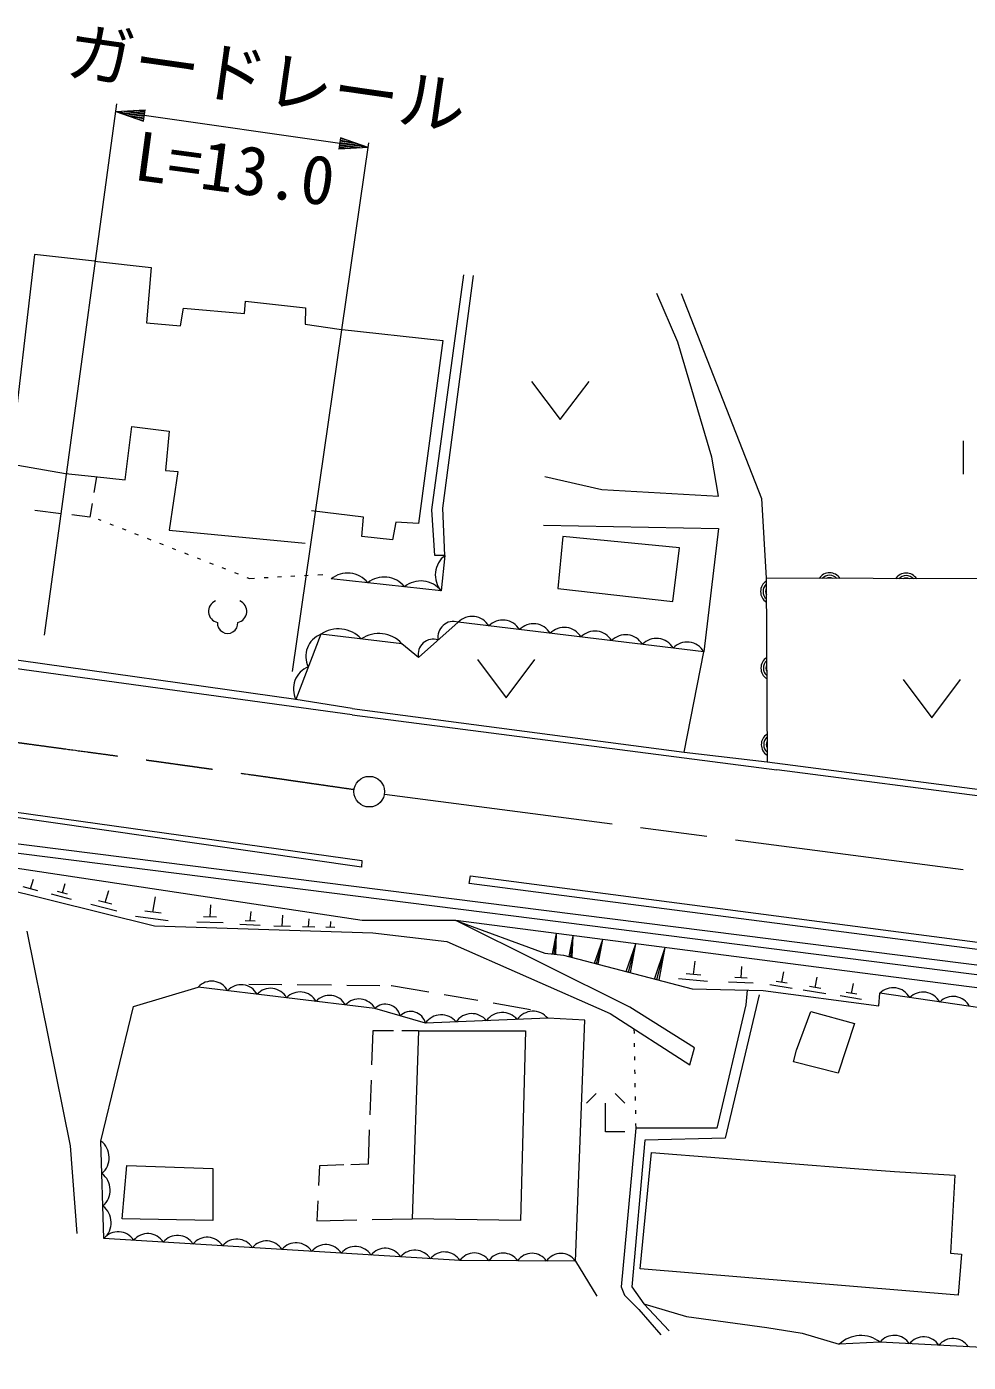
# Model space of a CAD drawing. Units: millimetres, scale not verified. Extents: x 40000 to 680000, y 20000 to 380000.
# Drawn here: x 348358 to 397557, y 269042 to 338821 of the extents above; entities that cross this region are included whole.
import ezdxf
from ezdxf.enums import TextEntityAlignment as Align

# ---------------------------------------------------------------- set-up
doc = ezdxf.new("R2010")
doc.units = ezdxf.units.MM
doc.header["$LTSCALE"] = 1000
doc.linetypes.add('CHAIN', pattern=[18.5, 12, -1.5, 3.5, -1.5])
for name, color, linetype, lineweight in [('M-BGD', 7, 'Continuous', 13), ('M-BMK', 2, 'CHAIN', 13), ('M-BMK-SRVR', 3, 'Continuous', 13), ('M-STR-HTXT', 7, 'Continuous', 13), ('M-STR-STRD', 7, 'Continuous', 13)]:
    doc.layers.add(name, color=color, linetype=linetype, lineweight=lineweight)
doc.styles.add('ＭＳ ゴシック', font='')
doc.styles.get('ＭＳ ゴシック').set_extended_font_data('MS Gothic')

msp = doc.modelspace()

# ---------------------------------------------------------------- linework, layer by layer
at = {"layer": 'M-BGD'}
for p, q in [((348768, 326912), (347498, 315990)), ((351901, 326574), (348768, 326912)), ((351901, 326574), (354864, 326235)), ((354864, 326235), (354610, 323356)), ((369528, 313572), (371204, 325857)), ((370096, 313671), (371709, 325830)), ((359742, 323844), (359786, 324489)), ((359786, 324489), (362930, 324130)), ((382381, 322340), (381280, 324880)), ((382554, 324880), (386750, 314180)), ((356388, 323187), (356558, 324118)), ((356558, 324118), (359742, 323844)), ((362930, 324130), (362908, 323272)), ((354610, 323356), (356388, 323187)), ((362908, 323272), (364686, 323018)), ((364686, 323018), (370104, 322425)), ((370104, 322425), (368834, 312858)), ((384159, 316329), (382381, 322340)), ((374741, 320292), (376241, 318292)), ((376241, 318292), (377741, 320292)), ((353510, 315144), (353848, 317938)), ((353848, 317938), (355796, 317684)), ((355796, 317684), (355619, 315627)), ((397307, 315439), (397307, 317189)), ((384498, 314297), (384159, 316329)), ((347498, 315990), (350377, 315482)), ((350377, 315482), (351901, 315313)), ((355619, 315627), (355844, 315616)), ((356253, 315591), (355796, 312519)), ((355844, 315616), (356253, 315591)), ((352009, 315302), (351872, 314492)), ((351901, 315313), (353510, 315144)), ((375438, 315313), (378402, 314636)), ((378402, 314636), (384498, 314297)), ((386750, 314180), (387001, 310002)), ((350151, 313379), (348783, 313542)), ((351653, 313200), (350724, 313311)), ((351772, 313905), (351653, 313200)), ((365956, 313196), (363246, 313535)), ((369680, 311197), (369528, 313572)), ((370213, 311194), (370096, 313671)), ((352094, 313091), (352229, 313039)), ((352694, 312857), (352881, 312784)), ((365871, 312180), (365956, 313196)), ((367649, 312942), (367480, 312011)), ((368834, 312858), (367649, 312942)), ((375354, 312773), (384498, 312604)), ((353346, 312602), (353533, 312529)), ((353998, 312347), (354184, 312274)), ((354650, 312092), (354836, 312019)), ((355796, 312519), (362908, 311842)), ((367480, 312011), (365871, 312180)), ((376370, 312180), (376116, 309471)), ((382466, 311588), (376370, 312180)), ((384498, 312604), (383736, 306169)), ((355302, 311837), (355488, 311764)), ((355954, 311582), (356140, 311509)), ((356606, 311327), (356792, 311254)), ((382127, 308794), (382466, 311588)), ((357258, 311072), (357444, 310999)), ((357910, 310817), (358096, 310744)), ((358562, 310562), (358748, 310490)), ((370213, 311194), (369680, 311197)), ((370213, 311194), (370014, 309352)), ((359214, 310307), (359400, 310235)), ((359866, 310053), (360000, 310000)), ((360000, 310000), (360269, 310014)), ((360768, 310041), (360968, 310051)), ((361467, 310078), (361667, 310088)), ((362166, 310115), (362366, 310125)), ((362865, 310151), (363065, 310162)), ((363564, 310188), (363833, 310203)), ((370014, 309352), (364264, 309973)), ((376116, 309471), (382127, 308794)), ((362425, 303671), (336809, 307260)), ((365363, 302867), (336923, 306773)), ((371908, 305763), (373408, 303763)), ((373408, 303763), (374908, 305763)), ((382720, 300920), (383736, 306169)), ((394147, 304714), (395647, 302714)), ((395647, 302714), (397147, 304714)), ((365363, 303206), (362425, 303671)), ((365363, 303206), (382720, 300920)), ((365363, 302867), (387546, 299988)), ((365363, 302867), (387546, 299988)), ((382720, 300920), (387044, 300416)), ((387044, 300416), (408628, 297618)), ((440116, 284466), (321721, 299422)), ((408628, 297279), (387546, 299988)), ((439874, 284002), (321479, 298958)), ((365882, 292118), (344475, 295359)), ((344184, 294529), (355035, 291848)), ((348945, 293677), (348165, 293877)), ((348555, 293777), (348707, 294292)), ((350230, 293570), (350374, 294058)), ((350704, 293224), (349648, 293494)), ((350494, 293503), (349966, 293638)), ((352802, 292977), (352116, 293152)), ((352459, 293065), (352646, 293699)), ((354950, 292561), (355087, 293354)), ((353075, 292614), (351702, 292966)), ((355377, 292503), (354522, 292619)), ((357937, 292298), (357976, 292939)), ((360036, 292099), (360082, 292588)), ((361705, 291813), (361741, 292402)), ((355758, 292102), (354048, 292335)), ((355035, 291848), (366450, 291481)), ((358618, 292007), (357243, 292040)), ((358281, 292290), (357594, 292307)), ((360550, 291859), (359499, 291918)), ((360299, 292084), (359773, 292114)), ((362147, 291803), (361264, 291824)), ((363407, 291777), (362761, 291793)), ((363084, 291785), (363110, 292214)), ((364460, 291756), (363994, 291767)), ((364227, 291762), (364245, 292072)), ((370777, 292126), (365882, 292118)), ((393104, 289233), (370777, 292126)), ((379874, 287590), (370777, 292126)), ((370777, 292126), (375429, 290421)), ((348366, 291559), (350631, 280346)), ((366450, 291481), (370304, 291030)), ((370304, 291030), (378838, 287271)), ((375838, 290375), (376038, 291444)), ((375919, 290366), (376038, 291444)), ((375999, 290357), (376038, 291444)), ((376704, 290249), (376904, 291318)), ((376785, 290240), (376904, 291318)), ((376865, 290231), (376904, 291318)), ((378031, 289888), (378458, 291131)), ((378127, 289863), (378458, 291131)), ((378222, 289838), (378458, 291131)), ((375429, 290421), (376408, 290312)), ((375999, 290357), (375838, 290375)), ((376408, 290312), (383128, 288557)), ((379689, 289455), (380187, 290907)), ((379800, 289426), (380187, 290907)), ((379911, 289397), (380187, 290907)), ((381155, 289065), (381717, 290706)), ((381281, 289033), (381717, 290706)), ((381406, 289000), (381717, 290706)), ((376865, 290231), (376704, 290249)), ((378222, 289838), (378031, 289888)), ((383199, 289305), (383286, 290006)), ((385685, 289129), (385732, 289724)), ((379911, 289397), (379689, 289455)), ((381406, 289000), (381155, 289065)), ((383928, 288937), (382419, 289069)), ((383577, 289272), (382822, 289338)), ((386313, 288846), (385035, 288901)), ((386004, 289116), (385365, 289143)), ((388098, 288851), (387514, 288942)), ((387806, 288896), (387911, 289438)), ((389558, 288621), (389664, 289163)), ((434825, 283866), (393104, 289233)), ((353933, 287627), (357320, 288643)), ((361683, 288761), (359959, 288776)), ((364283, 288740), (362483, 288755)), ((366807, 288719), (365083, 288733)), ((367413, 288714), (367407, 288714)), ((369376, 288376), (367413, 288714)), ((371938, 287936), (370164, 288241)), ((383128, 288557), (386834, 288461)), ((386627, 288237), (384858, 280756)), ((385996, 288483), (385937, 287712)), ((386834, 288461), (392885, 287668)), ((388353, 288571), (387185, 288755)), ((390106, 288295), (388937, 288479)), ((389850, 288575), (389266, 288667)), ((391738, 288272), (391179, 288360)), ((391459, 288316), (391560, 288834)), ((392885, 287668), (392932, 288322)), ((352240, 280600), (353933, 287627)), ((374689, 287463), (372727, 287800)), ((383251, 285476), (379874, 287590)), ((385937, 287712), (384413, 281277)), ((391982, 288004), (390865, 288180)), ((377518, 286919), (375583, 287013)), ((377026, 274325), (377518, 286919)), ((378838, 287271), (383002, 284585)), ((388579, 285346), (389324, 287373)), ((389324, 287373), (391618, 286748)), ((366441, 286359), (366377, 284577)), ((367519, 286358), (366441, 286359)), ((368834, 286357), (367964, 286358)), ((368834, 286357), (368496, 276536)), ((368834, 286357), (374422, 286357)), ((374422, 286357), (374168, 276451)), ((380086, 286466), (380091, 286221)), ((391618, 286748), (390763, 284156)), ((380100, 285721), (380103, 285521)), ((383002, 284585), (383251, 285476)), ((380112, 285021), (380116, 284821)), ((388420, 284732), (388579, 285346)), ((390763, 284156), (388420, 284732)), ((380125, 284321), (380128, 284121)), ((366349, 283778), (366284, 281979)), ((380137, 283621), (380141, 283421)), ((378107, 283083), (377607, 282583)), ((379607, 282583), (379107, 283083)), ((380150, 282922), (380154, 282722)), ((378607, 281083), (378607, 282583)), ((380163, 282222), (380166, 282022)), ((380180, 281277), (379418, 272980)), ((380175, 281522), (380180, 281277)), ((384413, 281277), (380180, 281277)), ((366256, 281180), (366192, 279398)), ((379607, 281083), (378607, 281083)), ((380652, 280645), (379981, 272979)), ((384858, 280756), (380652, 280645)), ((350631, 280346), (350970, 275774)), ((380405, 273928), (381002, 279996)), ((381002, 279996), (391610, 279160)), ((353340, 276536), (353594, 279330)), ((353594, 279330), (358082, 279160)), ((358082, 279160), (358082, 276451)), ((363659, 279305), (363610, 278273)), ((364926, 279351), (363659, 279305)), ((366192, 279398), (365287, 279365)), ((391610, 279160), (393710, 279011)), ((393710, 279011), (396859, 278822)), ((396859, 278822), (396621, 274738)), ((363572, 277473), (363523, 276441)), ((358082, 276451), (353340, 276536)), ((363523, 276441), (365609, 276481)), ((366409, 276496), (368496, 276536)), ((374168, 276451), (368496, 276536)), ((377026, 274325), (378147, 272488)), ((396621, 274738), (397207, 274692)), ((397207, 274692), (397028, 272556)), ((397028, 272556), (380405, 273928)), ((379418, 272980), (379587, 272556)), ((379981, 272979), (380600, 272089)), ((379587, 272556), (380349, 271794)), ((380349, 271794), (381495, 270481)), ((380600, 272089), (381930, 270690)), ((380600, 272089), (382842, 271436)), ((382842, 271436), (387038, 270866)), ((387038, 270866), (388882, 270571)), ((388882, 270571), (390812, 269984))]:
    msp.add_line(p, q, dxfattribs=at)
for points in [[(426743, 305385), (426101, 308825), (425044, 310918), (403790, 309949), (387001, 310002), (387044, 300416)], [(383736, 306169), (370900, 307706), (368826, 305864), (367963, 306587), (363721, 307076), (362425, 303671)], [(375583, 287013), (369196, 286764), (366554, 287526), (357320, 288643)], [(434825, 283866), (424370, 283901), (419545, 284425), (392932, 288322)], [(377026, 274325), (370996, 274357), (352394, 275510), (352240, 280600)], [(435069, 270382), (413165, 271031), (412932, 269042), (392945, 270089), (390812, 269984)]]:
    msp.add_lwpolyline(points, dxfattribs=at)
for centre, radius, start, end in [((370980, 310179), 1272, 127.10669, 220.55551), ((365119, 308913), 1362, 38.76691, 128.91407), ((367036, 308707), 1362, 38.76691, 128.91407), ((368952, 308500), 1362, 38.76691, 128.91407), ((387358, 309312), 654, 123.03736, 237.4792), ((390309, 309637), 654, 32.59991, 147.04175), ((390309, 309637), 523, 42.41115, 137.23051), ((390309, 309637), 392, 64.2876, 115.35406), ((394309, 309625), 654, 32.59991, 147.04175), ((394309, 309625), 523, 42.41115, 137.23051), ((394309, 309625), 392, 64.2876, 115.35406), ((387358, 309312), 523, 132.8486, 227.66796), ((387358, 309312), 392, 154.72505, 205.79151), ((358456, 308276), 599, 113.44836, 257.2818), ((359259, 308276), 599, 282.7182, 66.55164), ((370648, 306945), 801, 71.64337, 191.54375), ((371629, 306998), 1016, 30.49386, 135.85093), ((373234, 306806), 1016, 30.49386, 135.85093), ((358857, 307659), 534, 176.52859, 3.47141), ((364179, 305927), 1237, 111.75204, 206.58527), ((364641, 305737), 1625, 42.34143, 124.49468), ((366762, 305492), 1625, 42.34143, 124.49468), ((374838, 306614), 1016, 30.49386, 135.85093), ((376443, 306422), 1016, 30.49386, 135.85093), ((378047, 306230), 1016, 30.49386, 135.85093), ((379651, 306038), 1016, 30.49386, 135.85093), ((369611, 306025), 801, 71.64337, 191.54375), ((381256, 305846), 1016, 30.49386, 135.85093), ((382860, 305653), 1016, 30.49386, 135.85093), ((387376, 305312), 654, 123.03736, 237.4792), ((387376, 305312), 523, 132.8486, 227.66796), ((363531, 304225), 1237, 111.75204, 206.58527), ((387376, 305312), 392, 154.72505, 205.79151), ((387394, 301312), 654, 123.03736, 237.4792), ((387394, 301312), 523, 132.8486, 227.66796), ((387394, 301312), 392, 154.72505, 205.79151), ((358023, 288003), 951, 28.50979, 137.69423), ((359562, 287817), 951, 28.50979, 137.69423), ((361101, 287631), 951, 28.50979, 137.69423), ((362640, 287444), 951, 28.50979, 137.69423), ((364179, 287258), 951, 28.50979, 137.69423), ((393630, 287631), 982, 28.02406, 135.31545), ((395195, 287402), 982, 28.02406, 135.31545), ((365718, 287072), 951, 28.50979, 137.69423), ((367106, 286960), 791, 13.52753, 134.31477), ((396761, 287173), 982, 28.02406, 135.31545), ((368427, 286579), 791, 13.52753, 134.31477), ((370017, 286198), 998, 39.0416, 145.41714), ((371614, 286260), 998, 39.0416, 145.41714), ((373211, 286322), 998, 39.0416, 145.41714), ((374808, 286384), 998, 39.0416, 145.41714), ((351566, 279730), 1100, 311.26629, 52.21606), ((351617, 278034), 1100, 311.26629, 52.21606), ((351669, 276337), 1100, 311.26629, 52.21606), ((353135, 274910), 954, 31.94573, 140.95524), ((354685, 274813), 954, 31.94573, 140.95524), ((356235, 274717), 954, 31.94573, 140.95524), ((357786, 274621), 954, 31.94573, 140.95524), ((359336, 274525), 954, 31.94573, 140.95524), ((360886, 274429), 954, 31.94573, 140.95524), ((362436, 274333), 954, 31.94573, 140.95524), ((363986, 274236), 954, 31.94573, 140.95524), ((365536, 274140), 954, 31.94573, 140.95524), ((367087, 274044), 954, 31.94573, 140.95524), ((368637, 273948), 954, 31.94573, 140.95524), ((370187, 273852), 954, 31.94573, 140.95524), ((371747, 273843), 910, 33.79485, 145.61448), ((373255, 273835), 910, 33.79485, 145.61448), ((374762, 273827), 910, 33.79485, 145.61448), ((376270, 273819), 910, 33.79485, 145.61448), ((391938, 268813), 1625, 51.74174, 133.88938), ((393685, 269508), 941, 32.08601, 141.91648), ((395223, 269428), 941, 32.08601, 141.91648), ((396760, 269347), 941, 32.08601, 141.91648)]:
    msp.add_arc(centre, radius, start, end, dxfattribs=at)
at = {"layer": 'M-BMK'}
msp.add_line((367046, 298727), (464672, 286032), dxfattribs=at)
msp.add_open_spline([(267392, 305220), (271932, 305459), (273109, 305521), (276776, 305643), (280417, 305764), (282458, 305827), (286101, 305844), (291313, 305869), (294234, 305819), (299445, 305687), (304764, 305552), (307748, 305528), (313057, 305192), (318339, 304857), (321288, 304535), (326555, 304028), (330472, 303650), (332667, 303444), (336573, 302967), (340183, 302527), (342195, 302200), (345799, 301709), (349791, 301164), (352029, 300872), (356020, 300315), (359710, 299800), (360870, 299633), (365465, 298970)], degree=3, knots=[0, 0, 0, 0, 1, 1, 1, 2, 2, 2, 3, 3, 3, 4, 4, 4, 5, 5, 5, 6, 6, 6, 7, 7, 7, 8, 8, 8, 9, 9, 9, 9], dxfattribs=at)
at = {"layer": 'M-BMK-SRVR'}
msp.add_circle((366257, 298855), 800, dxfattribs=at)
at = {"layer": 'M-STR-HTXT'}
for p, q in [((350151, 313379), (353072, 334796)), ((353017, 334396), (354545, 334480)), ((353017, 334396), (354459, 333886)), ((353017, 334396), (354502, 334183)), ((354493, 334123), (353306, 334294)), ((354510, 334242), (353323, 334413)), ((353628, 334429), (354519, 334302)), ((354528, 334361), (353934, 334446)), ((354239, 334463), (354536, 334420)), ((354459, 333886), (354545, 334480)), ((353594, 334192), (354485, 334064)), ((354476, 334005), (353882, 334090)), ((354171, 333988), (354468, 333945)), ((364711, 332718), (354502, 334183)), ((364754, 333015), (364669, 332421)), ((364737, 332896), (365331, 332811)), ((365042, 332913), (364745, 332956)), ((366196, 332505), (364754, 333015)), ((362249, 305126), (366232, 332751)), ((366196, 332505), (364669, 332421)), ((364974, 332438), (364677, 332481)), ((364686, 332540), (365280, 332455)), ((365585, 332472), (364694, 332599)), ((364703, 332659), (365891, 332488)), ((366196, 332505), (364711, 332718)), ((364720, 332778), (365908, 332607)), ((365619, 332709), (364728, 332837)), ((349286, 307036), (350151, 313379))]:
    msp.add_line(p, q, dxfattribs=at)
at = {"layer": 'M-STR-STRD'}
for p, q in [((365853, 294916), (346669, 297671)), ((346730, 297932), (365876, 295262)), ((365876, 295262), (365853, 294916)), ((371486, 294055), (371548, 294453)), ((434851, 285834), (371486, 294055)), ((371548, 294453), (434909, 286156))]:
    msp.add_line(p, q, dxfattribs=at)

# ---------------------------------------------------------------- texts
at = {"layer": 'M-STR-HTXT', "style": 'ＭＳ ゴシック'}
for s, rotation, p in [('ガードレール', 351.836, (350215, 335570)), ('L=13.0', 352.387, (353777, 330071))]:
    msp.add_text(s, height=2566, rotation=rotation, dxfattribs=at).set_placement(p, align=Align.BOTTOM_LEFT)

doc.saveas('drawing.dxf')
